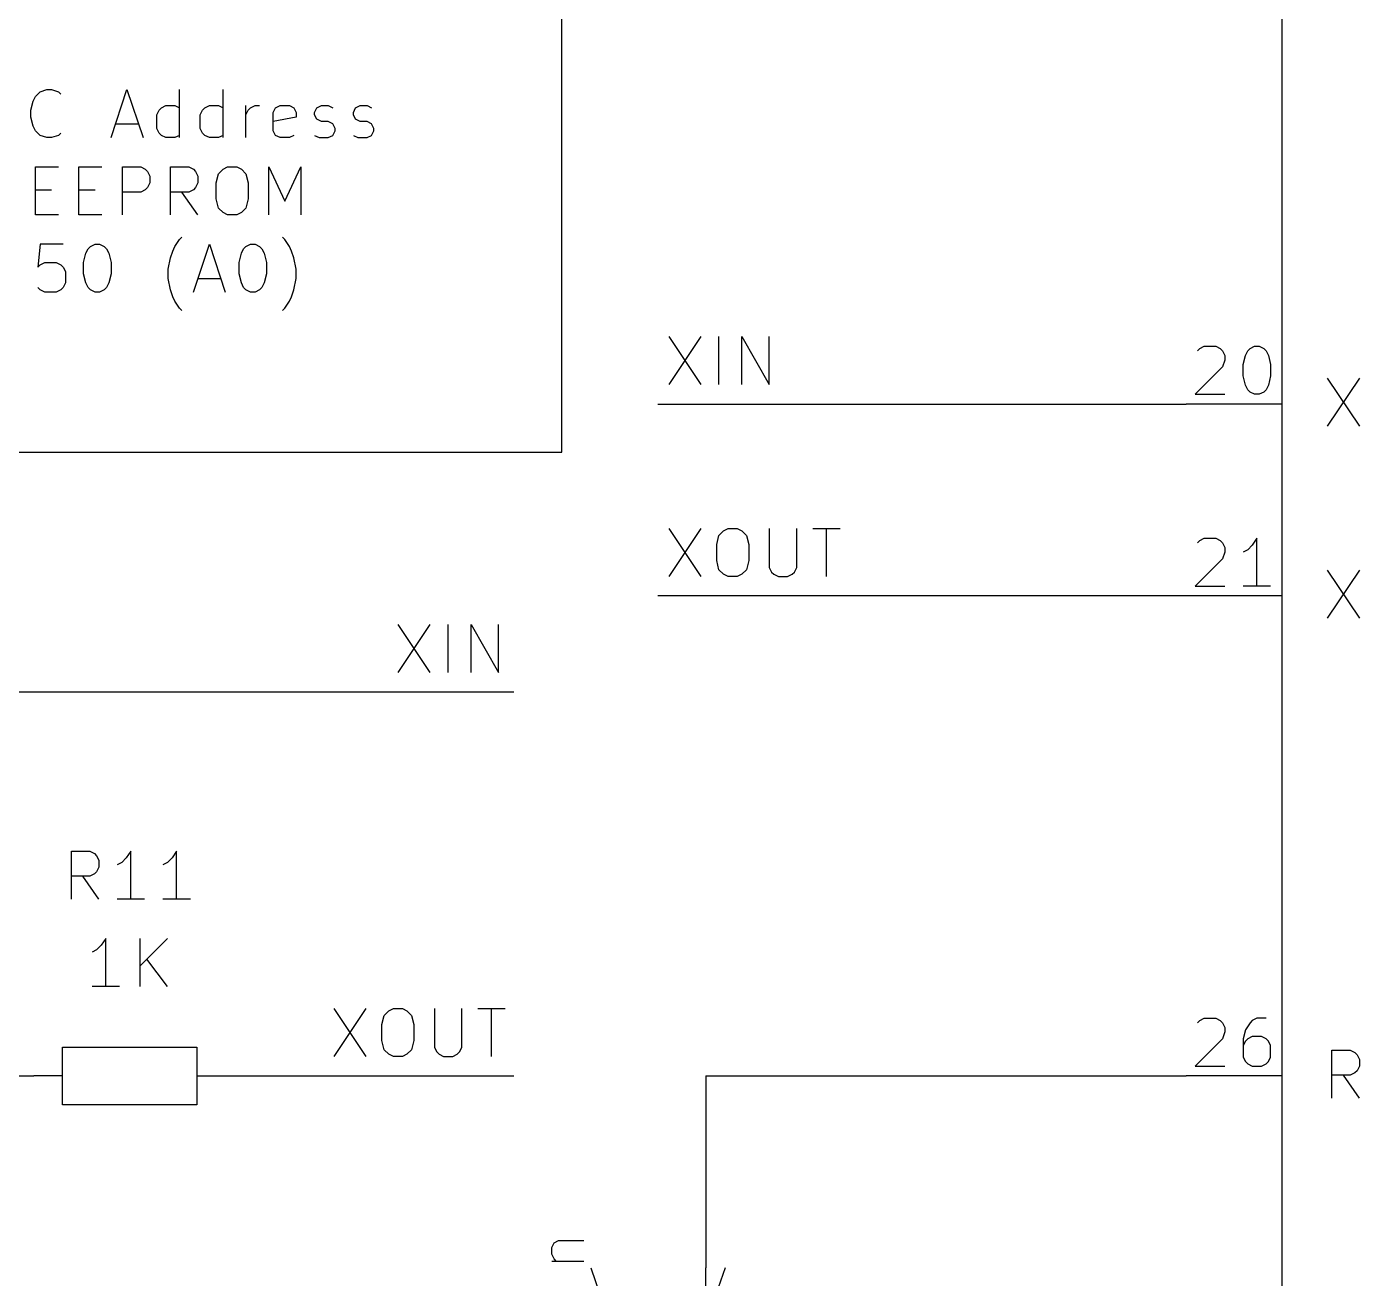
# Model space of a CAD drawing. Extents: x 0.4 to 11.3, y -7.9 to -0.4.
# Drawn here: x 5.293 to 6.68, y -5.111 to -3.807 of the extents above; entities that cross this region are included whole.
import ezdxf

# ---------------------------------------------------------------- set-up
doc = ezdxf.new("R2010")
doc.units = 0
doc.header["$MEASUREMENT"] = 0
for name, color, linetype in [('BLUE3', 171, 'CONTINUOUS'), ('CYAN2', 4, 'CONTINUOUS'), ('GRAY1', 251, 'CONTINUOUS'), ('GRAY3', 9, 'CONTINUOUS'), ('GREEN3', 91, 'CONTINUOUS'), ('LORANGE', 41, 'CONTINUOUS'), ('LYELLOW', 51, 'CONTINUOUS'), ('RED2', 1, 'CONTINUOUS'), ('RED3', 11, 'CONTINUOUS')]:
    doc.layers.add(name, color=color, linetype=linetype)

msp = doc.modelspace()

# ---------------------------------------------------------------- linework, layer by layer
at = {"layer": 'BLUE3', "linetype": 'CONTINUOUS'}
for p, q in [((5.85, -4.25), (5.85, -2.55)), ((5.2971, -3.8939), (5.2995, -3.8844)), ((5.2995, -3.8844), (5.3019, -3.8796)), ((5.3019, -3.8796), (5.3067, -3.8748)), ((5.3067, -3.8748), (5.3138, -3.8725)), ((5.3138, -3.8725), (5.3186, -3.8725)), ((5.3186, -3.8725), (5.3257, -3.8748)), ((5.3257, -3.8748), (5.3281, -3.8772)), ((5.3805, -3.9225), (5.3971, -3.8725)), ((5.3971, -3.8725), (5.4138, -3.9225)), ((5.4519, -3.9225), (5.4519, -3.8725)), ((5.4971, -3.9225), (5.4971, -3.8725)), ((5.2971, -3.901), (5.2971, -3.8939)), ((5.4281, -3.8987), (5.4305, -3.8939)), ((5.4281, -3.9129), (5.4281, -3.8987)), ((5.4305, -3.8939), (5.4329, -3.8915)), ((5.4329, -3.8915), (5.4376, -3.8891)), ((5.4376, -3.8891), (5.4471, -3.8891)), ((5.4471, -3.8891), (5.4519, -3.8915)), ((5.4733, -3.8987), (5.4757, -3.8939)), ((5.4733, -3.9129), (5.4733, -3.8987)), ((5.4757, -3.8939), (5.4781, -3.8915)), ((5.4781, -3.8915), (5.4829, -3.8891)), ((5.4829, -3.8891), (5.4924, -3.8891)), ((5.4924, -3.8891), (5.4971, -3.8915)), ((5.5209, -3.9225), (5.5209, -3.8891)), ((5.5209, -3.8987), (5.5233, -3.8939)), ((5.5233, -3.8939), (5.5257, -3.8915)), ((5.5257, -3.8915), (5.5305, -3.8891)), ((5.5305, -3.8891), (5.5352, -3.8891)), ((5.5495, -3.8963), (5.5519, -3.8915)), ((5.5495, -3.9153), (5.5495, -3.8963)), ((5.5519, -3.8915), (5.5567, -3.8891)), ((5.5567, -3.8891), (5.5662, -3.8891)), ((5.5662, -3.8891), (5.5709, -3.8915)), ((5.5709, -3.8915), (5.5733, -3.8963)), ((5.5733, -3.8963), (5.5733, -3.901)), ((5.5924, -3.8963), (5.5948, -3.8915)), ((5.5924, -3.8987), (5.5924, -3.8963)), ((5.5948, -3.9034), (5.5924, -3.8987)), ((5.5948, -3.8915), (5.5995, -3.8891)), ((5.5995, -3.8891), (5.6067, -3.8891)), ((5.6067, -3.8891), (5.6114, -3.8915)), ((5.6329, -3.8963), (5.6352, -3.8915)), ((5.6329, -3.8987), (5.6329, -3.8963)), ((5.6352, -3.9034), (5.6329, -3.8987)), ((5.6352, -3.8915), (5.64, -3.8891)), ((5.64, -3.8891), (5.6471, -3.8891)), ((5.6471, -3.8891), (5.6519, -3.8915)), ((5.2995, -3.9106), (5.2971, -3.901)), ((5.3019, -3.9153), (5.2995, -3.9106)), ((5.3852, -3.9082), (5.409, -3.9082)), ((5.4305, -3.9177), (5.4281, -3.9129)), ((5.4757, -3.9177), (5.4733, -3.9129)), ((5.5733, -3.901), (5.5495, -3.9058)), ((5.5995, -3.9058), (5.5948, -3.9034)), ((5.6067, -3.9058), (5.5995, -3.9058)), ((5.6114, -3.9082), (5.6067, -3.9058)), ((5.6138, -3.9129), (5.6114, -3.9082)), ((5.6138, -3.9153), (5.6138, -3.9129)), ((5.64, -3.9058), (5.6352, -3.9034)), ((5.6471, -3.9058), (5.64, -3.9058)), ((5.6519, -3.9082), (5.6471, -3.9058)), ((5.6543, -3.9129), (5.6519, -3.9082)), ((5.6543, -3.9153), (5.6543, -3.9129)), ((5.3067, -3.9201), (5.3019, -3.9153)), ((5.3138, -3.9225), (5.3067, -3.9201)), ((5.3186, -3.9225), (5.3138, -3.9225)), ((5.3257, -3.9201), (5.3186, -3.9225)), ((5.3281, -3.9177), (5.3257, -3.9201)), ((5.4329, -3.9201), (5.4305, -3.9177)), ((5.4376, -3.9225), (5.4329, -3.9201)), ((5.4471, -3.9225), (5.4376, -3.9225)), ((5.4519, -3.9201), (5.4471, -3.9225)), ((5.4781, -3.9201), (5.4757, -3.9177)), ((5.4829, -3.9225), (5.4781, -3.9201)), ((5.4924, -3.9225), (5.4829, -3.9225)), ((5.4971, -3.9201), (5.4924, -3.9225)), ((5.5519, -3.9201), (5.5495, -3.9153)), ((5.5567, -3.9225), (5.5519, -3.9201)), ((5.5662, -3.9225), (5.5567, -3.9225)), ((5.5709, -3.9201), (5.5662, -3.9225)), ((5.5924, -3.9201), (5.5971, -3.9225)), ((5.5971, -3.9225), (5.6067, -3.9225)), ((5.6067, -3.9225), (5.6114, -3.9201)), ((5.6114, -3.9201), (5.6138, -3.9153)), ((5.6329, -3.9201), (5.6376, -3.9225)), ((5.6376, -3.9225), (5.6471, -3.9225)), ((5.6471, -3.9225), (5.6519, -3.9201)), ((5.6519, -3.9201), (5.6543, -3.9153)), ((5.3019, -4.003), (5.3019, -3.953)), ((5.3019, -3.953), (5.3257, -3.953)), ((5.3471, -4.003), (5.3471, -3.953)), ((5.3471, -3.953), (5.371, -3.953)), ((5.3924, -4.003), (5.3924, -3.953)), ((5.3924, -3.953), (5.4114, -3.953)), ((5.4114, -3.953), (5.4162, -3.9553)), ((5.4162, -3.9553), (5.4186, -3.9577)), ((5.4424, -4.003), (5.4424, -3.953)), ((5.4424, -3.953), (5.4614, -3.953)), ((5.4614, -3.953), (5.4662, -3.9553)), ((5.4662, -3.9553), (5.4686, -3.9577)), ((5.4924, -3.9601), (5.4971, -3.9553)), ((5.4971, -3.9553), (5.5019, -3.953)), ((5.5019, -3.953), (5.5114, -3.953)), ((5.5114, -3.953), (5.5162, -3.9553)), ((5.5162, -3.9553), (5.5209, -3.9601)), ((5.5448, -4.003), (5.5448, -3.953)), ((5.5448, -3.953), (5.5614, -3.9887)), ((5.5614, -3.9887), (5.5781, -3.953)), ((5.5781, -3.953), (5.5781, -4.003)), ((5.4186, -3.9577), (5.4209, -3.9625)), ((5.4209, -3.9625), (5.4209, -3.9696)), ((5.4686, -3.9577), (5.4709, -3.9625)), ((5.4709, -3.9625), (5.4709, -3.9696)), ((5.49, -3.9696), (5.4924, -3.9601)), ((5.5209, -3.9601), (5.5233, -3.9696)), ((5.3019, -3.9768), (5.3186, -3.9768)), ((5.3471, -3.9768), (5.3638, -3.9768)), ((5.4114, -3.9792), (5.3924, -3.9792)), ((5.4162, -3.9768), (5.4114, -3.9792)), ((5.4186, -3.9744), (5.4162, -3.9768)), ((5.4209, -3.9696), (5.4186, -3.9744)), ((5.4614, -3.9792), (5.4424, -3.9792)), ((5.4709, -4.003), (5.4543, -3.9792)), ((5.4662, -3.9768), (5.4614, -3.9792)), ((5.4686, -3.9744), (5.4662, -3.9768)), ((5.4709, -3.9696), (5.4686, -3.9744)), ((5.49, -3.9863), (5.49, -3.9696)), ((5.5233, -3.9696), (5.5233, -3.9863)), ((5.4924, -3.9958), (5.49, -3.9863)), ((5.4971, -4.0006), (5.4924, -3.9958)), ((5.5209, -3.9958), (5.5162, -4.0006)), ((5.5233, -3.9863), (5.5209, -3.9958)), ((5.3257, -4.003), (5.3019, -4.003)), ((5.371, -4.003), (5.3471, -4.003)), ((5.5019, -4.003), (5.4971, -4.0006)), ((5.5114, -4.003), (5.5019, -4.003)), ((5.5162, -4.0006), (5.5114, -4.003)), ((5.3067, -4.0335), (5.3043, -4.0573)), ((5.3305, -4.0335), (5.3067, -4.0335)), ((5.3543, -4.043), (5.3567, -4.0382)), ((5.3567, -4.0382), (5.359, -4.0358)), ((5.359, -4.0358), (5.3638, -4.0335)), ((5.3638, -4.0335), (5.3686, -4.0335)), ((5.3686, -4.0335), (5.3733, -4.0358)), ((5.3733, -4.0358), (5.3757, -4.0382)), ((5.3757, -4.0382), (5.3781, -4.043)), ((5.4448, -4.0406), (5.4471, -4.0358)), ((5.4471, -4.0358), (5.4519, -4.0287)), ((5.4519, -4.0287), (5.4543, -4.0263)), ((5.4662, -4.0835), (5.4829, -4.0335)), ((5.4829, -4.0335), (5.4995, -4.0835)), ((5.5162, -4.043), (5.5186, -4.0382)), ((5.5186, -4.0382), (5.521, -4.0358)), ((5.521, -4.0358), (5.5257, -4.0335)), ((5.5257, -4.0335), (5.5305, -4.0335)), ((5.5305, -4.0335), (5.5352, -4.0358)), ((5.5352, -4.0358), (5.5376, -4.0382)), ((5.5376, -4.0382), (5.54, -4.043)), ((5.5614, -4.0287), (5.559, -4.0263)), ((5.5662, -4.0358), (5.5614, -4.0287)), ((5.5686, -4.0406), (5.5662, -4.0358)), ((5.3067, -4.0549), (5.3114, -4.0525)), ((5.3114, -4.0525), (5.3233, -4.0525)), ((5.3233, -4.0525), (5.3281, -4.0549)), ((5.3519, -4.0525), (5.3543, -4.043)), ((5.3519, -4.0644), (5.3519, -4.0525)), ((5.3781, -4.043), (5.3805, -4.0525)), ((5.3805, -4.0525), (5.3805, -4.0644)), ((5.44, -4.0596), (5.4424, -4.0477)), ((5.4424, -4.0477), (5.4448, -4.0406)), ((5.5138, -4.0525), (5.5162, -4.043)), ((5.5138, -4.0644), (5.5138, -4.0525)), ((5.54, -4.043), (5.5424, -4.0525)), ((5.5424, -4.0525), (5.5424, -4.0644)), ((5.571, -4.0477), (5.5686, -4.0406)), ((5.5733, -4.0596), (5.571, -4.0477)), ((5.3043, -4.0573), (5.3067, -4.0549)), ((5.3281, -4.0549), (5.3305, -4.0573)), ((5.3305, -4.0573), (5.3329, -4.062)), ((5.3329, -4.062), (5.3329, -4.0739)), ((5.3543, -4.0739), (5.3519, -4.0644)), ((5.3805, -4.0644), (5.3781, -4.0739)), ((5.44, -4.0692), (5.44, -4.0596)), ((5.5162, -4.0739), (5.5138, -4.0644)), ((5.5424, -4.0644), (5.54, -4.0739)), ((5.5733, -4.0692), (5.5733, -4.0596)), ((5.3067, -4.0811), (5.3043, -4.0787)), ((5.3305, -4.0787), (5.3281, -4.0811)), ((5.3329, -4.0739), (5.3305, -4.0787)), ((5.3567, -4.0787), (5.3543, -4.0739)), ((5.359, -4.0811), (5.3567, -4.0787)), ((5.3757, -4.0787), (5.3733, -4.0811)), ((5.3781, -4.0739), (5.3757, -4.0787)), ((5.4424, -4.0811), (5.44, -4.0692)), ((5.471, -4.0692), (5.4948, -4.0692)), ((5.5186, -4.0787), (5.5162, -4.0739)), ((5.521, -4.0811), (5.5186, -4.0787)), ((5.5376, -4.0787), (5.5352, -4.0811)), ((5.54, -4.0739), (5.5376, -4.0787)), ((5.571, -4.0811), (5.5733, -4.0692)), ((5.3114, -4.0835), (5.3067, -4.0811)), ((5.3233, -4.0835), (5.3114, -4.0835)), ((5.3281, -4.0811), (5.3233, -4.0835)), ((5.3638, -4.0835), (5.359, -4.0811)), ((5.3686, -4.0835), (5.3638, -4.0835)), ((5.3733, -4.0811), (5.3686, -4.0835)), ((5.4448, -4.0882), (5.4424, -4.0811)), ((5.4471, -4.093), (5.4448, -4.0882)), ((5.4519, -4.1001), (5.4471, -4.093)), ((5.5257, -4.0835), (5.521, -4.0811)), ((5.5305, -4.0835), (5.5257, -4.0835)), ((5.5352, -4.0811), (5.5305, -4.0835)), ((5.5614, -4.1001), (5.5662, -4.093)), ((5.5662, -4.093), (5.5686, -4.0882)), ((5.5686, -4.0882), (5.571, -4.0811)), ((5.4543, -4.1025), (5.4519, -4.1001)), ((5.559, -4.1025), (5.5614, -4.1001)), ((3.75, -4.25), (5.85, -4.25))]:
    msp.add_line(p, q, dxfattribs=at)
at = {"layer": 'CYAN2', "linetype": 'CONTINUOUS'}
for p, q in [((6.6471, -4.1731), (6.6805, -4.2231)), ((6.6805, -4.1731), (6.6471, -4.2231)), ((6.6471, -4.1731), (6.6805, -4.2231)), ((6.6805, -4.1731), (6.6471, -4.2231)), ((6.6471, -4.3731), (6.6805, -4.4231)), ((6.6805, -4.3731), (6.6471, -4.4231)), ((6.6471, -4.3731), (6.6805, -4.4231)), ((6.6805, -4.3731), (6.6471, -4.4231)), ((5.3393, -4.7158), (5.3393, -4.6658)), ((5.3393, -4.6658), (5.3583, -4.6658)), ((5.3583, -4.6658), (5.3631, -4.6682)), ((5.3631, -4.6682), (5.3655, -4.6706)), ((5.3655, -4.6706), (5.3679, -4.6753)), ((5.3679, -4.6753), (5.3679, -4.6825)), ((5.3964, -4.6729), (5.3917, -4.6777)), ((5.4012, -4.6658), (5.3964, -4.6729)), ((5.4012, -4.7158), (5.4012, -4.6658)), ((5.444, -4.6729), (5.4393, -4.6777)), ((5.4488, -4.6658), (5.444, -4.6729)), ((5.4488, -4.7158), (5.4488, -4.6658)), ((5.3631, -4.6896), (5.3583, -4.692)), ((5.3655, -4.6872), (5.3631, -4.6896)), ((5.3679, -4.6825), (5.3655, -4.6872)), ((5.3917, -4.6777), (5.3869, -4.6801)), ((5.4393, -4.6777), (5.4345, -4.6801)), ((5.3583, -4.692), (5.3393, -4.692)), ((5.3679, -4.7158), (5.3512, -4.692)), ((5.4155, -4.7158), (5.3869, -4.7158)), ((5.4631, -4.7158), (5.4345, -4.7158)), ((5.375, -4.7568), (5.3702, -4.7639)), ((5.375, -4.8068), (5.375, -4.7568)), ((5.4107, -4.8068), (5.4107, -4.7568)), ((5.4393, -4.7568), (5.4107, -4.7854)), ((5.3655, -4.7687), (5.3607, -4.7711)), ((5.3702, -4.7639), (5.3655, -4.7687)), ((5.4393, -4.8068), (5.4179, -4.7782)), ((5.3893, -4.8068), (5.3607, -4.8068)), ((6.6519, -4.9231), (6.6519, -4.8731)), ((6.6519, -4.8731), (6.6709, -4.8731)), ((6.6519, -4.9231), (6.6519, -4.8731)), ((6.6519, -4.8731), (6.6709, -4.8731)), ((6.6709, -4.8731), (6.6757, -4.8755)), ((6.6709, -4.8731), (6.6757, -4.8755)), ((6.6757, -4.8755), (6.6781, -4.8779)), ((6.6757, -4.8755), (6.6781, -4.8779)), ((6.6781, -4.8779), (6.6805, -4.8827)), ((6.6781, -4.8779), (6.6805, -4.8827)), ((6.6805, -4.8827), (6.6805, -4.8898)), ((6.6805, -4.8827), (6.6805, -4.8898)), ((6.6757, -4.8969), (6.6709, -4.8993)), ((6.6757, -4.8969), (6.6709, -4.8993)), ((6.6781, -4.8946), (6.6757, -4.8969)), ((6.6781, -4.8946), (6.6757, -4.8969)), ((6.6805, -4.8898), (6.6781, -4.8946)), ((6.6805, -4.8898), (6.6781, -4.8946)), ((6.6709, -4.8993), (6.6519, -4.8993)), ((6.6709, -4.8993), (6.6519, -4.8993)), ((6.6805, -4.9231), (6.6638, -4.8993)), ((6.6805, -4.9231), (6.6638, -4.8993))]:
    msp.add_line(p, q, dxfattribs=at)
at = {"layer": 'GRAY1', "linetype": 'CONTINUOUS'}
for p, q in [((5.9613, -4.1298), (5.9946, -4.1798)), ((5.9946, -4.1298), (5.9613, -4.1798)), ((6.0136, -4.1798), (6.0136, -4.1298)), ((6.0374, -4.1798), (6.0374, -4.1298)), ((6.0374, -4.1298), (6.066, -4.1798)), ((6.066, -4.1798), (6.066, -4.1298)), ((5.9613, -4.3298), (5.9946, -4.3798)), ((5.9946, -4.3298), (5.9613, -4.3798)), ((6.0184, -4.3322), (6.0232, -4.3298)), ((6.0232, -4.3298), (6.0327, -4.3298)), ((6.0327, -4.3298), (6.0374, -4.3322)), ((6.066, -4.3298), (6.066, -4.3703)), ((6.0946, -4.3703), (6.0946, -4.3298)), ((6.1113, -4.3298), (6.1398, -4.3298)), ((6.1255, -4.3798), (6.1255, -4.3298)), ((6.0113, -4.3465), (6.0136, -4.3369)), ((6.0136, -4.3369), (6.0184, -4.3322)), ((6.0374, -4.3322), (6.0422, -4.3369)), ((6.0422, -4.3369), (6.0446, -4.3465)), ((6.0113, -4.3631), (6.0113, -4.3465)), ((6.0446, -4.3465), (6.0446, -4.3631)), ((6.0136, -4.3727), (6.0113, -4.3631)), ((6.0446, -4.3631), (6.0422, -4.3727)), ((6.066, -4.3703), (6.0684, -4.375)), ((6.0922, -4.375), (6.0946, -4.3703)), ((6.0184, -4.3774), (6.0136, -4.3727)), ((6.0232, -4.3798), (6.0184, -4.3774)), ((6.0327, -4.3798), (6.0232, -4.3798)), ((6.0374, -4.3774), (6.0327, -4.3798)), ((6.0422, -4.3727), (6.0374, -4.3774)), ((6.0684, -4.375), (6.0708, -4.3774)), ((6.0708, -4.3774), (6.0755, -4.3798)), ((6.0755, -4.3798), (6.0851, -4.3798)), ((6.0851, -4.3798), (6.0898, -4.3774)), ((6.0898, -4.3774), (6.0922, -4.375)), ((5.6792, -4.4298), (5.7126, -4.4798)), ((5.7126, -4.4298), (5.6792, -4.4798)), ((5.7316, -4.4798), (5.7316, -4.4298)), ((5.7554, -4.4798), (5.7554, -4.4298)), ((5.7554, -4.4298), (5.784, -4.4798)), ((5.784, -4.4798), (5.784, -4.4298)), ((5.6126, -4.8298), (5.6459, -4.8798)), ((5.6459, -4.8298), (5.6126, -4.8798)), ((5.6626, -4.8465), (5.6649, -4.8369)), ((5.6649, -4.8369), (5.6697, -4.8322)), ((5.6697, -4.8322), (5.6745, -4.8298)), ((5.6745, -4.8298), (5.684, -4.8298)), ((5.684, -4.8298), (5.6887, -4.8322)), ((5.6887, -4.8322), (5.6935, -4.8369)), ((5.6935, -4.8369), (5.6959, -4.8465)), ((5.7173, -4.8298), (5.7173, -4.8703)), ((5.7459, -4.8703), (5.7459, -4.8298)), ((5.7626, -4.8298), (5.7911, -4.8298)), ((5.7768, -4.8798), (5.7768, -4.8298)), ((5.6626, -4.8631), (5.6626, -4.8465)), ((5.6959, -4.8465), (5.6959, -4.8631)), ((5.6649, -4.8727), (5.6626, -4.8631)), ((5.6959, -4.8631), (5.6935, -4.8727)), ((5.7173, -4.8703), (5.7197, -4.875)), ((5.7435, -4.875), (5.7459, -4.8703)), ((5.6697, -4.8774), (5.6649, -4.8727)), ((5.6745, -4.8798), (5.6697, -4.8774)), ((5.684, -4.8798), (5.6745, -4.8798)), ((5.6887, -4.8774), (5.684, -4.8798)), ((5.6935, -4.8727), (5.6887, -4.8774)), ((5.7197, -4.875), (5.7221, -4.8774)), ((5.7221, -4.8774), (5.7268, -4.8798)), ((5.7268, -4.8798), (5.7364, -4.8798)), ((5.7364, -4.8798), (5.7411, -4.8774)), ((5.7411, -4.8774), (5.7435, -4.875))]:
    msp.add_line(p, q, dxfattribs=at)
at = {"layer": 'GRAY3', "linetype": 'CONTINUOUS'}
for p, q in [((5.8395, -5.0786), (5.8419, -5.0738)), ((5.8395, -5.0857), (5.8395, -5.0786)), ((5.8419, -5.0738), (5.8466, -5.0714)), ((5.8466, -5.0714), (5.8728, -5.0714)), ((5.8419, -5.0905), (5.8395, -5.0857)), ((5.8395, -5.0929), (5.8728, -5.0929)), ((5.8442, -5.0929), (5.8419, -5.0905)), ((6, -5.2), (6, -5.1))]:
    msp.add_line(p, q, dxfattribs=at)
at = {"layer": 'GREEN3', "linetype": 'CONTINUOUS'}
for p, q in [((5.95, -4.2), (6.5, -4.2)), ((6.5, -4.4), (5.95, -4.4)), ((4.1, -4.5), (5.8, -4.5)), ((5.1, -4.9), (5.3, -4.9)), ((5.5, -4.9), (5.8, -4.9)), ((6, -4.9), (6.5, -4.9)), ((6, -4.9), (6, -5.1))]:
    msp.add_line(p, q, dxfattribs=at)
at = {"layer": 'LORANGE', "linetype": 'CONTINUOUS'}
for p, q in [((5.88, -5.1), (6.02, -5.5)), ((6.02, -5.1), (5.88, -5.5))]:
    msp.add_line(p, q, dxfattribs=at)
at = {"layer": 'LYELLOW', "linetype": 'CONTINUOUS'}
msp.add_line((6.6, -6), (6.6, -2.2), dxfattribs=at)
at = {"layer": 'RED2', "linetype": 'CONTINUOUS'}
for p, q in [((6.6, -6), (6.6, -2.2)), ((6.6, -4.2), (6.5, -4.2)), ((6.6, -4.2), (6.5, -4.2)), ((6.6, -4.4), (6.5, -4.4)), ((6.6, -4.4), (6.5, -4.4)), ((5.33, -4.93), (5.33, -4.87)), ((5.33, -4.87), (5.47, -4.87)), ((5.47, -4.87), (5.47, -4.93)), ((5.33, -4.9), (5.3, -4.9)), ((5.47, -4.9), (5.5, -4.9)), ((6.6, -4.9), (6.5, -4.9)), ((6.6, -4.9), (6.5, -4.9)), ((5.47, -4.93), (5.33, -4.93))]:
    msp.add_line(p, q, dxfattribs=at)
at = {"layer": 'RED3', "linetype": 'CONTINUOUS'}
for p, q in [((6.5119, -4.1446), (6.5143, -4.1423)), ((6.5119, -4.1446), (6.5143, -4.1423)), ((6.5143, -4.1423), (6.519, -4.1399)), ((6.5143, -4.1423), (6.519, -4.1399)), ((6.519, -4.1399), (6.531, -4.1399)), ((6.519, -4.1399), (6.531, -4.1399)), ((6.531, -4.1399), (6.5357, -4.1423)), ((6.531, -4.1399), (6.5357, -4.1423)), ((6.5357, -4.1423), (6.5381, -4.1446)), ((6.5357, -4.1423), (6.5381, -4.1446)), ((6.5381, -4.1446), (6.5405, -4.1494)), ((6.5381, -4.1446), (6.5405, -4.1494)), ((6.5405, -4.1494), (6.5405, -4.1542)), ((6.5405, -4.1494), (6.5405, -4.1542)), ((6.5595, -4.1589), (6.5619, -4.1494)), ((6.5595, -4.1589), (6.5619, -4.1494)), ((6.5619, -4.1494), (6.5643, -4.1446)), ((6.5619, -4.1494), (6.5643, -4.1446)), ((6.5643, -4.1446), (6.5667, -4.1423)), ((6.5643, -4.1446), (6.5667, -4.1423)), ((6.5667, -4.1423), (6.5714, -4.1399)), ((6.5667, -4.1423), (6.5714, -4.1399)), ((6.5714, -4.1399), (6.5762, -4.1399)), ((6.5714, -4.1399), (6.5762, -4.1399)), ((6.5762, -4.1399), (6.5809, -4.1423)), ((6.5762, -4.1399), (6.5809, -4.1423)), ((6.5809, -4.1423), (6.5833, -4.1446)), ((6.5809, -4.1423), (6.5833, -4.1446)), ((6.5833, -4.1446), (6.5857, -4.1494)), ((6.5833, -4.1446), (6.5857, -4.1494)), ((6.5857, -4.1494), (6.5881, -4.1589)), ((6.5857, -4.1494), (6.5881, -4.1589)), ((6.5381, -4.1613), (6.5095, -4.1899)), ((6.5381, -4.1613), (6.5095, -4.1899)), ((6.5405, -4.1542), (6.5381, -4.1613)), ((6.5405, -4.1542), (6.5381, -4.1613)), ((6.5595, -4.1708), (6.5595, -4.1589)), ((6.5595, -4.1708), (6.5595, -4.1589)), ((6.5881, -4.1589), (6.5881, -4.1708)), ((6.5881, -4.1589), (6.5881, -4.1708)), ((6.5619, -4.1804), (6.5595, -4.1708)), ((6.5619, -4.1804), (6.5595, -4.1708)), ((6.5881, -4.1708), (6.5857, -4.1804)), ((6.5881, -4.1708), (6.5857, -4.1804)), ((6.5095, -4.1899), (6.5405, -4.1899)), ((6.5095, -4.1899), (6.5405, -4.1899)), ((6.5643, -4.1851), (6.5619, -4.1804)), ((6.5643, -4.1851), (6.5619, -4.1804)), ((6.5667, -4.1875), (6.5643, -4.1851)), ((6.5667, -4.1875), (6.5643, -4.1851)), ((6.5714, -4.1899), (6.5667, -4.1875)), ((6.5714, -4.1899), (6.5667, -4.1875)), ((6.5762, -4.1899), (6.5714, -4.1899)), ((6.5762, -4.1899), (6.5714, -4.1899)), ((6.5809, -4.1875), (6.5762, -4.1899)), ((6.5809, -4.1875), (6.5762, -4.1899)), ((6.5833, -4.1851), (6.5809, -4.1875)), ((6.5833, -4.1851), (6.5809, -4.1875)), ((6.5857, -4.1804), (6.5833, -4.1851)), ((6.5857, -4.1804), (6.5833, -4.1851)), ((6.5119, -4.3446), (6.5143, -4.3423)), ((6.5119, -4.3446), (6.5143, -4.3423)), ((6.5143, -4.3423), (6.519, -4.3399)), ((6.5143, -4.3423), (6.519, -4.3399)), ((6.519, -4.3399), (6.531, -4.3399)), ((6.519, -4.3399), (6.531, -4.3399)), ((6.531, -4.3399), (6.5357, -4.3423)), ((6.531, -4.3399), (6.5357, -4.3423)), ((6.5357, -4.3423), (6.5381, -4.3446)), ((6.5357, -4.3423), (6.5381, -4.3446)), ((6.5738, -4.3399), (6.569, -4.347)), ((6.5738, -4.3399), (6.569, -4.347)), ((6.5738, -4.3899), (6.5738, -4.3399)), ((6.5738, -4.3899), (6.5738, -4.3399)), ((6.5381, -4.3446), (6.5405, -4.3494)), ((6.5381, -4.3446), (6.5405, -4.3494)), ((6.5405, -4.3542), (6.5381, -4.3613)), ((6.5405, -4.3542), (6.5381, -4.3613)), ((6.5405, -4.3494), (6.5405, -4.3542)), ((6.5405, -4.3494), (6.5405, -4.3542)), ((6.5643, -4.3518), (6.5595, -4.3542)), ((6.5643, -4.3518), (6.5595, -4.3542)), ((6.569, -4.347), (6.5643, -4.3518)), ((6.569, -4.347), (6.5643, -4.3518)), ((6.5381, -4.3613), (6.5095, -4.3899)), ((6.5381, -4.3613), (6.5095, -4.3899)), ((6.5095, -4.3899), (6.5405, -4.3899)), ((6.5095, -4.3899), (6.5405, -4.3899)), ((6.5881, -4.3899), (6.5595, -4.3899)), ((6.5881, -4.3899), (6.5595, -4.3899)), ((6.5119, -4.8446), (6.5143, -4.8423)), ((6.5119, -4.8446), (6.5143, -4.8423)), ((6.5143, -4.8423), (6.519, -4.8399)), ((6.5143, -4.8423), (6.519, -4.8399)), ((6.519, -4.8399), (6.531, -4.8399)), ((6.519, -4.8399), (6.531, -4.8399)), ((6.531, -4.8399), (6.5357, -4.8423)), ((6.531, -4.8399), (6.5357, -4.8423)), ((6.5357, -4.8423), (6.5381, -4.8446)), ((6.5357, -4.8423), (6.5381, -4.8446)), ((6.569, -4.8423), (6.5667, -4.8446)), ((6.569, -4.8423), (6.5667, -4.8446)), ((6.5738, -4.8399), (6.569, -4.8423)), ((6.5738, -4.8399), (6.569, -4.8423)), ((6.5833, -4.8399), (6.5738, -4.8399)), ((6.5833, -4.8399), (6.5738, -4.8399)), ((6.5381, -4.8446), (6.5405, -4.8494)), ((6.5381, -4.8446), (6.5405, -4.8494)), ((6.5405, -4.8542), (6.5381, -4.8613)), ((6.5405, -4.8542), (6.5381, -4.8613)), ((6.5405, -4.8494), (6.5405, -4.8542)), ((6.5405, -4.8494), (6.5405, -4.8542)), ((6.5619, -4.8518), (6.5595, -4.8613)), ((6.5619, -4.8518), (6.5595, -4.8613)), ((6.5667, -4.8446), (6.5619, -4.8518)), ((6.5667, -4.8446), (6.5619, -4.8518)), ((6.5381, -4.8613), (6.5095, -4.8899)), ((6.5381, -4.8613), (6.5095, -4.8899)), ((6.5595, -4.8613), (6.5595, -4.8804)), ((6.5595, -4.8613), (6.5595, -4.8804)), ((6.5619, -4.8637), (6.5595, -4.8684)), ((6.5619, -4.8637), (6.5595, -4.8684)), ((6.5643, -4.8613), (6.5619, -4.8637)), ((6.5643, -4.8613), (6.5619, -4.8637)), ((6.569, -4.8589), (6.5643, -4.8613)), ((6.569, -4.8589), (6.5643, -4.8613)), ((6.5786, -4.8589), (6.569, -4.8589)), ((6.5786, -4.8589), (6.569, -4.8589)), ((6.5833, -4.8613), (6.5786, -4.8589)), ((6.5833, -4.8613), (6.5786, -4.8589)), ((6.5857, -4.8637), (6.5833, -4.8613)), ((6.5857, -4.8637), (6.5833, -4.8613)), ((6.5881, -4.8684), (6.5857, -4.8637)), ((6.5881, -4.8684), (6.5857, -4.8637)), ((6.5881, -4.8804), (6.5881, -4.8684)), ((6.5881, -4.8804), (6.5881, -4.8684)), ((6.5595, -4.8804), (6.5619, -4.8851)), ((6.5595, -4.8804), (6.5619, -4.8851)), ((6.5619, -4.8851), (6.5643, -4.8875)), ((6.5619, -4.8851), (6.5643, -4.8875)), ((6.5833, -4.8875), (6.5857, -4.8851)), ((6.5833, -4.8875), (6.5857, -4.8851)), ((6.5857, -4.8851), (6.5881, -4.8804)), ((6.5857, -4.8851), (6.5881, -4.8804)), ((6.5095, -4.8899), (6.5405, -4.8899)), ((6.5095, -4.8899), (6.5405, -4.8899)), ((6.5643, -4.8875), (6.569, -4.8899)), ((6.5643, -4.8875), (6.569, -4.8899)), ((6.569, -4.8899), (6.5786, -4.8899)), ((6.569, -4.8899), (6.5786, -4.8899)), ((6.5786, -4.8899), (6.5833, -4.8875)), ((6.5786, -4.8899), (6.5833, -4.8875))]:
    msp.add_line(p, q, dxfattribs=at)

doc.saveas('drawing.dxf')
